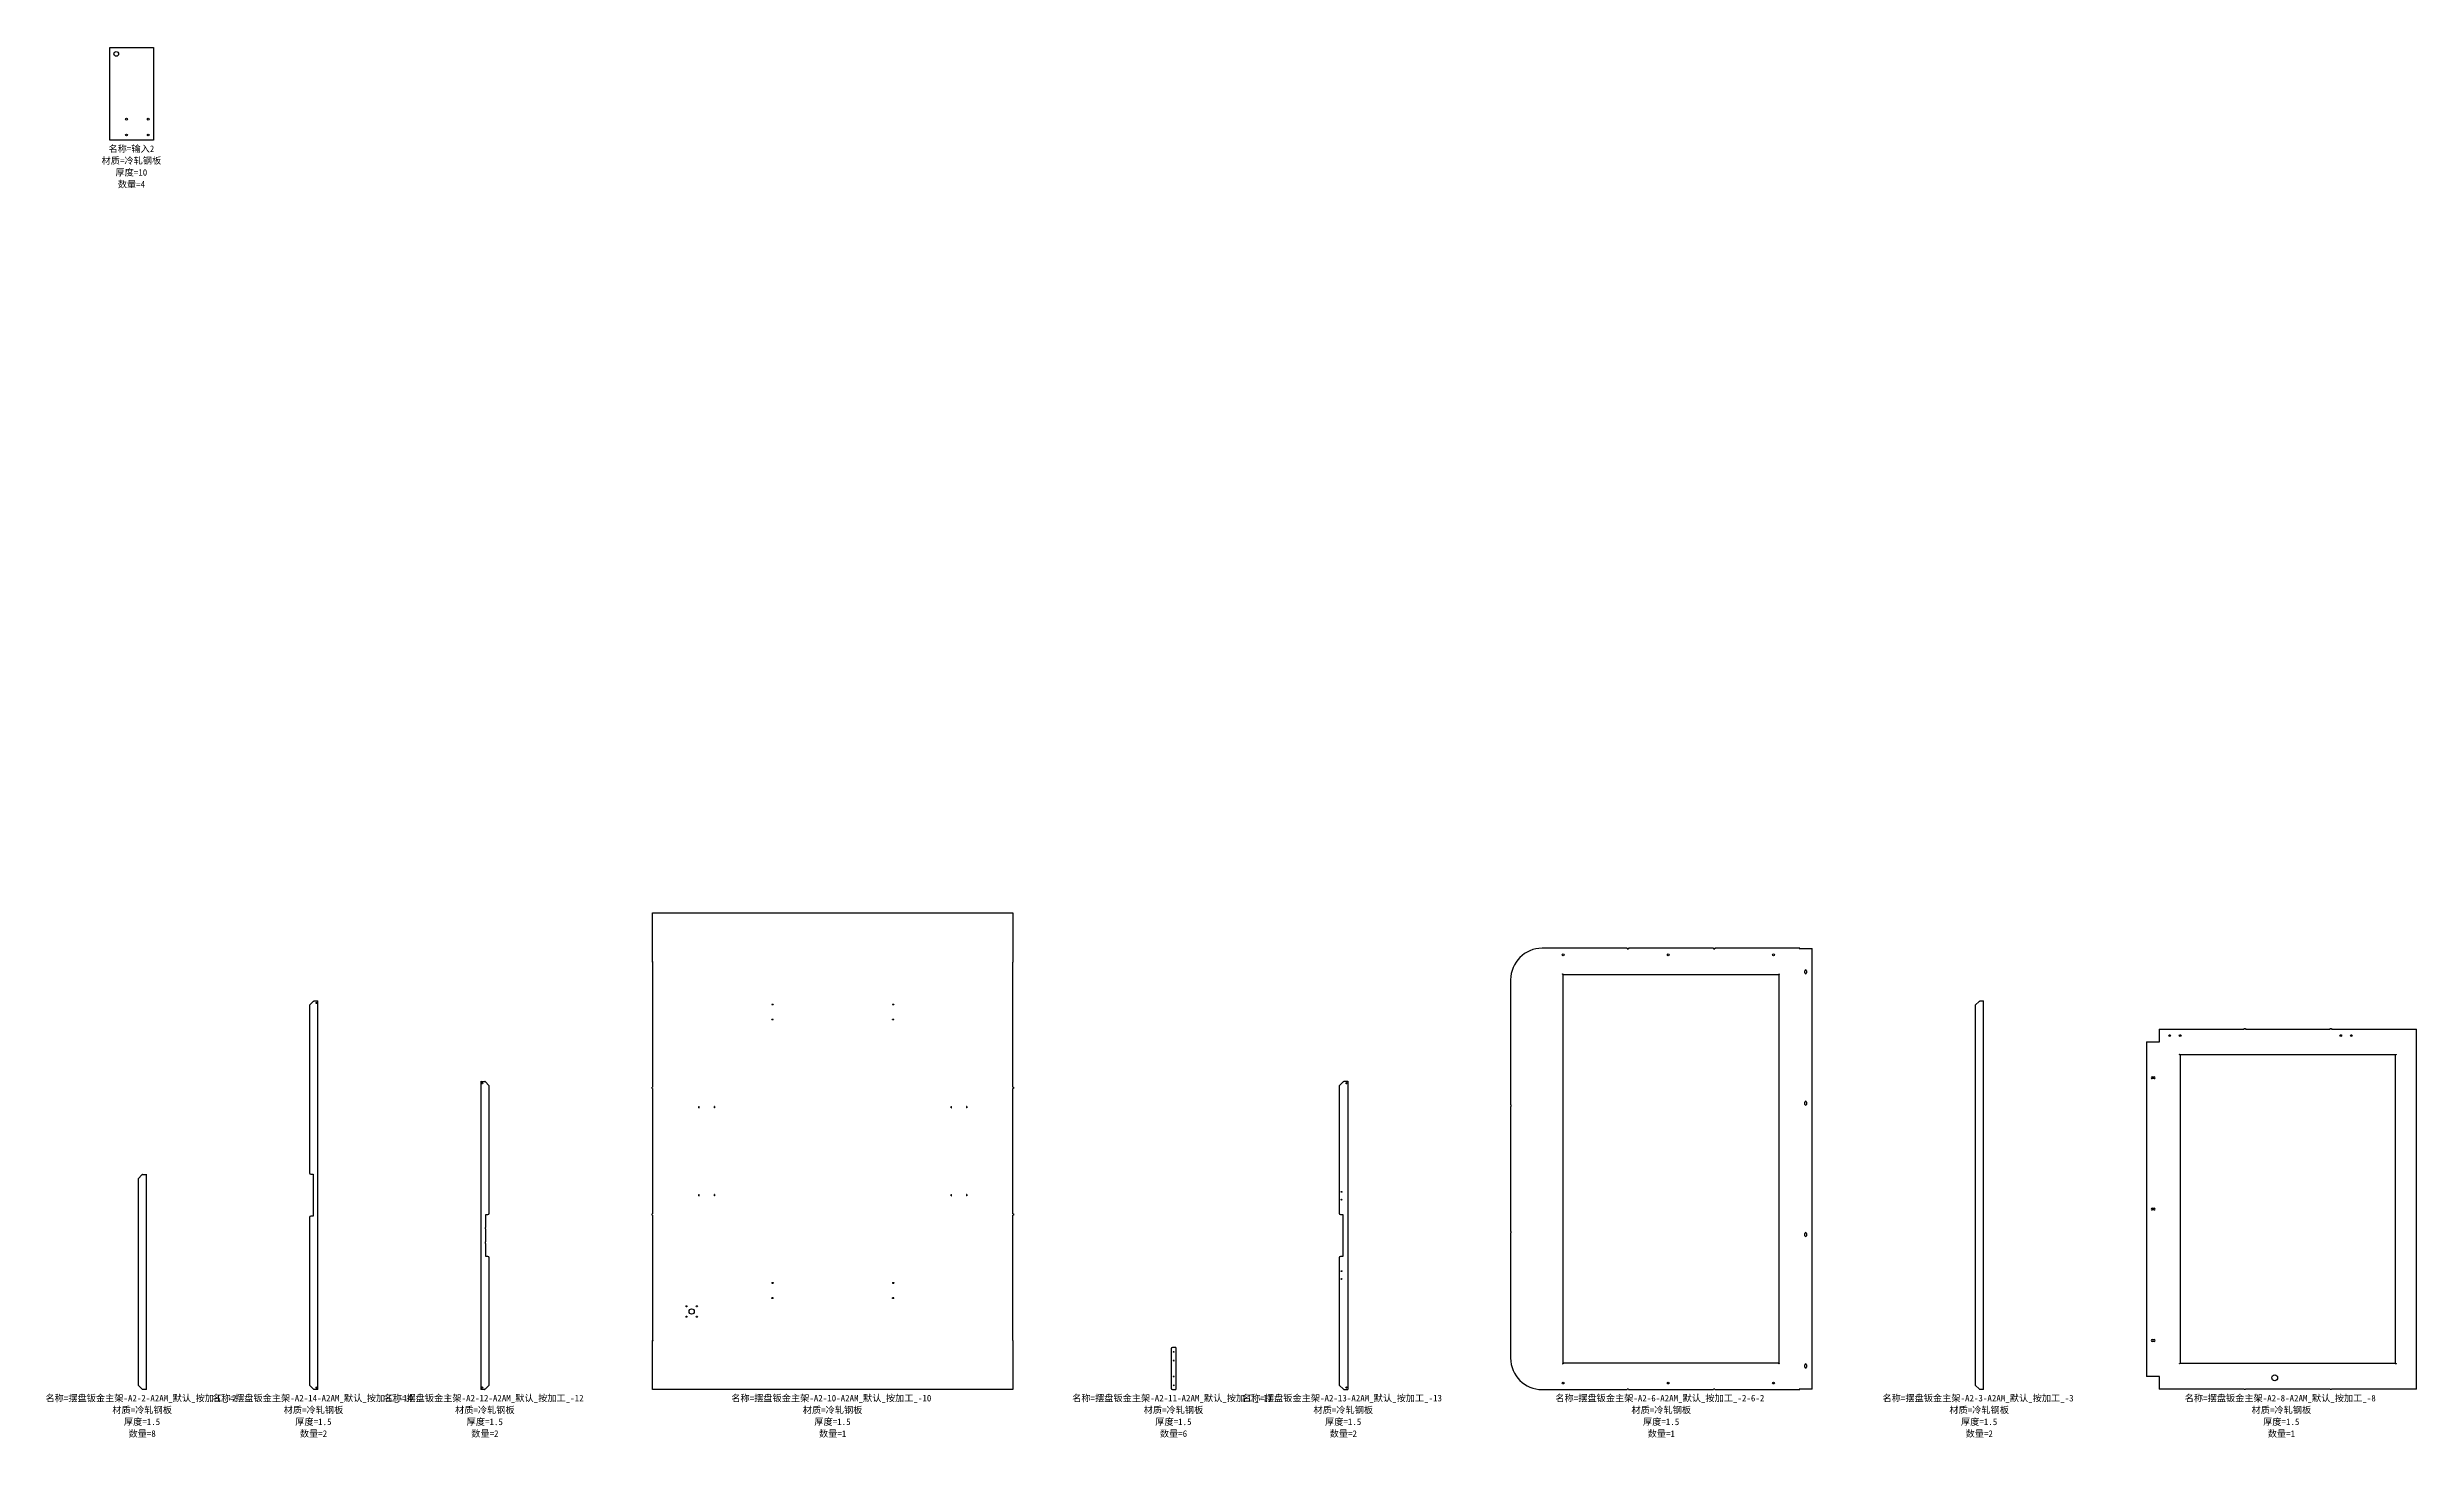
# Model space of a CAD drawing. Header units: millimetres. Extents: x -448 to 35876, y -20183 to -3164.
# Drawn here: x -361 to 8653, y -20183 to -14891 of the extents above; entities that cross this region are included whole.
import ezdxf

# ---------------------------------------------------------------- set-up
doc = ezdxf.new("R2010")
doc.units = ezdxf.units.MM
doc.layers.add('零件信息', color=131, linetype='Continuous')
doc.styles.add('SLDTEXTSTYLE1', font='', dxfattribs={"bigfont": 'bigfont'})
doc.styles.get('SLDTEXTSTYLE1').set_extended_font_data('宋体')

msp = doc.modelspace()

# ---------------------------------------------------------------- linework, layer by layer
at = {"color": 7, "linetype": 'Continuous', "lineweight": 25}
for p, q in [((-124.1, -15244.5), (-124.1, -14891)), ((-124.1, -14891), (42.6, -14891)), ((42.6, -14891), (42.6, -15244.5)), ((42.6, -15244.5), (-124.1, -15244.5)), ((1941.5, -18372.7), (1941.5, -18185.4)), ((1941.5, -18185.4), (3312.5, -18185.4)), ((3312.5, -18185.4), (3312.5, -18372.7)), ((1943.5, -18372.7), (1941.5, -18372.7)), ((1941.5, -18373.1), (1941.5, -18849.3)), ((1941.5, -18373.1), (1943.5, -18373.1)), ((1943.5, -18373.1), (1943.5, -18372.7)), ((3312.5, -18372.7), (3310.5, -18372.7)), ((3310.5, -18372.7), (3310.5, -18373.1)), ((3310.5, -18373.1), (3312.5, -18373.1)), ((3312.5, -18849.3), (3312.5, -18373.1)), ((5649.2, -18320), (5326, -18320)), ((5649.2, -18320), (5649.2, -18321.7)), ((5649.2, -18321.7), (5654.6, -18321.7)), ((5654.6, -18320), (5654.6, -18321.7)), ((5977.5, -18320), (5654.6, -18320)), ((5977.5, -18320), (5977.5, -18321.7)), ((5977.5, -18321.7), (5982.9, -18321.7)), ((5982.9, -18320), (5982.9, -18321.7)), ((6306, -18320), (5982.9, -18320)), ((6304.3, -18321.3), (6306, -18321.3)), ((6304.3, -18321.5), (6304.3, -18321.3)), ((6304.3, -18321.5), (6353.5, -18321.5)), ((6306, -18321.3), (6306, -18320)), ((6353.5, -19998.5), (6353.5, -18321.5)), ((5206, -18440), (5206, -18916.5)), ((5406, -19899.9), (5406, -18420.1)), ((5406.1, -18420), (6225.9, -18420)), ((6226, -18420.1), (6226, -19899.9)), ((6325.2, -18414.2), (6325.2, -18405.8)), ((6331.8, -18405.8), (6331.8, -18414.2)), ((651.8, -18521.6), (636, -18537.3)), ((636, -18537.3), (636, -19175.1)), ((652.4, -18521.4), (653.1, -18521.2)), ((653.7, -18520.8), (667.3, -18520.8)), ((668, -20000), (668, -18520.2)), ((2395, -18532.5), (2395, -18534.4)), ((2395, -18532.5), (2400.4, -18532.5)), ((2395, -18534.4), (2400.4, -18534.4)), ((2400.4, -18532.5), (2400.4, -18534.4)), ((2853.6, -18532.5), (2853.6, -18534.4)), ((2853.6, -18532.5), (2859, -18532.5)), ((2853.6, -18534.4), (2859, -18534.4)), ((2859, -18532.5), (2859, -18534.4)), ((6989.3, -18521.6), (6973.5, -18537.3)), ((6973.5, -18537.3), (6973.5, -19982.9)), ((6989.9, -18521.4), (6990.6, -18521.2)), ((6991.3, -18520.8), (7004.8, -18520.8)), ((7005.5, -20000), (7005.5, -18520.2)), ((2400.4, -18591), (2395, -18591)), ((2395, -18592.9), (2395, -18591)), ((2400.4, -18592.9), (2395, -18592.9)), ((2400.4, -18592.9), (2400.4, -18591)), ((2859, -18591), (2853.6, -18591)), ((2853.6, -18592.9), (2853.6, -18591)), ((2859, -18592.9), (2853.6, -18592.9)), ((2859, -18592.9), (2859, -18591)), ((7673, -18627.5), (7673, -18675.8)), ((7673, -18627.5), (7996.4, -18627.5)), ((7996.4, -18627.5), (7996.4, -18626)), ((7996.4, -18626), (8001.4, -18626)), ((8001.4, -18626), (8001.4, -18627.5)), ((8001.4, -18627.5), (8324.7, -18627.5)), ((8324.7, -18627.5), (8324.7, -18626)), ((8324.7, -18626), (8329.7, -18626)), ((8329.7, -18626), (8329.7, -18627.5)), ((8329.7, -18627.5), (8653, -18627.5)), ((8653, -19998.5), (8653, -18627.5)), ((7625.5, -18676), (7625.5, -19950)), ((7625.5, -18676), (7674.8, -18676)), ((7673, -18675.8), (7674.8, -18675.8)), ((7674.8, -18675.8), (7674.8, -18676)), ((7753, -18726.1), (7753, -19899.9)), ((8572.9, -18726), (7753.1, -18726)), ((8573, -19899.9), (8573, -18726.1)), ((1288, -18826.2), (1288, -20000)), ((1288.7, -18826.8), (1302.3, -18826.8)), ((1302.9, -18827.2), (1303.6, -18827.4)), ((1320, -18843.3), (1304.2, -18827.6)), ((4569.8, -18827.6), (4554, -18843.3)), ((4570.4, -18827.4), (4571.1, -18827.2)), ((4585.3, -18826.8), (4571.8, -18826.8)), ((4586, -18826.2), (4586, -20000)), ((7646.3, -18809.7), (7654.7, -18809.7)), ((7654.7, -18816.3), (7646.3, -18816.3)), ((1320, -19328.1), (1320, -18843.3)), ((1940, -18854.3), (1940, -18849.3)), ((1940, -18849.3), (1941.5, -18849.3)), ((1941.5, -18854.3), (1940, -18854.3)), ((1941.5, -18854.3), (1941.5, -19331)), ((2116.8, -18922.5), (2118.7, -18922.5)), ((2116.8, -18927.9), (2116.8, -18922.5)), ((2116.8, -18927.9), (2118.7, -18927.9)), ((2118.7, -18927.9), (2118.7, -18922.5)), ((2177.2, -18922.5), (2175.3, -18922.5)), ((2175.3, -18922.5), (2175.3, -18927.9)), ((2177.2, -18927.9), (2175.3, -18927.9)), ((2177.2, -18922.5), (2177.2, -18927.9)), ((3076.8, -18922.5), (3078.7, -18922.5)), ((3076.8, -18927.9), (3076.8, -18922.5)), ((3076.8, -18927.9), (3078.7, -18927.9)), ((3078.7, -18927.9), (3078.7, -18922.5)), ((3137.2, -18922.5), (3135.3, -18922.5)), ((3135.3, -18922.5), (3135.3, -18927.9)), ((3137.2, -18927.9), (3135.3, -18927.9)), ((3137.2, -18922.5), (3137.2, -18927.9)), ((3312.5, -18849.3), (3314, -18849.3)), ((3314, -18854.3), (3312.5, -18854.3)), ((3312.5, -19331), (3312.5, -18854.3)), ((3314, -18849.3), (3314, -18854.3)), ((4554, -18843.3), (4554, -19328.1)), ((5206, -18916.5), (5207.7, -18916.5)), ((5206, -18921.9), (5206, -19398.1)), ((5206, -18921.9), (5207.7, -18921.9)), ((5207.7, -18921.9), (5207.7, -18916.5)), ((6325.2, -18914.2), (6325.2, -18905.8)), ((6331.8, -18905.8), (6331.8, -18914.2)), ((-0.2, -19181.6), (-16, -19197.3)), ((-16, -19197.3), (-16, -19982.9)), ((1.1, -19181.2), (0.4, -19181.4)), ((1.7, -19180.8), (15.3, -19180.8)), ((16, -20000), (16, -19180.2)), ((641, -19180.1), (649.5, -19180.1)), ((649.5, -19180.1), (649.5, -19229.9)), ((649.5, -19229.9), (651.2, -19229.9)), ((649.5, -19235.3), (649.5, -19284.9)), ((651.2, -19235.3), (649.5, -19235.3)), ((649.5, -19284.9), (651.2, -19284.9)), ((649.5, -19290.3), (649.5, -19340.1)), ((651.2, -19290.3), (649.5, -19290.3)), ((651.2, -19235.3), (651.2, -19229.9)), ((651.2, -19290.3), (651.2, -19284.9)), ((2116.8, -19257.5), (2118.7, -19257.5)), ((2116.8, -19262.9), (2116.8, -19257.5)), ((2116.8, -19262.9), (2118.7, -19262.9)), ((2118.7, -19262.9), (2118.7, -19257.5)), ((2177.2, -19257.5), (2175.3, -19257.5)), ((2175.3, -19257.5), (2175.3, -19262.9)), ((2177.2, -19262.9), (2175.3, -19262.9)), ((2177.2, -19257.5), (2177.2, -19262.9)), ((3076.8, -19257.5), (3078.7, -19257.5)), ((3076.8, -19262.9), (3076.8, -19257.5)), ((3076.8, -19262.9), (3078.7, -19262.9)), ((3078.7, -19262.9), (3078.7, -19257.5)), ((3137.2, -19257.5), (3135.3, -19257.5)), ((3135.3, -19257.5), (3135.3, -19262.9)), ((3137.2, -19262.9), (3135.3, -19262.9)), ((3137.2, -19257.5), (3137.2, -19262.9)), ((636, -19345.1), (636, -19982.9)), ((649.5, -19340.1), (641, -19340.1)), ((1306.5, -19333.1), (1315, -19333.1)), ((1306.5, -19382.9), (1306.5, -19333.1)), ((1940, -19336), (1940, -19331)), ((1940, -19331), (1941.5, -19331)), ((1941.5, -19336), (1940, -19336)), ((1941.5, -19336), (1941.5, -19812.3)), ((3312.5, -19331), (3314, -19331)), ((3314, -19336), (3312.5, -19336)), ((3312.5, -19812.3), (3312.5, -19336)), ((3314, -19331), (3314, -19336)), ((4559, -19333.1), (4567.5, -19333.1)), ((4567.5, -19333.1), (4567.5, -19382.9)), ((7646.3, -19309.7), (7654.7, -19309.7)), ((7654.7, -19316.3), (7646.3, -19316.3)), ((1304.8, -19382.9), (1306.5, -19382.9)), ((1304.8, -19382.9), (1304.8, -19388.3)), ((1306.5, -19388.3), (1304.8, -19388.3)), ((1304.8, -19437.9), (1306.5, -19437.9)), ((1304.8, -19437.9), (1304.8, -19443.3)), ((1306.5, -19443.3), (1304.8, -19443.3)), ((1306.5, -19437.9), (1306.5, -19388.3)), ((1306.5, -19493.1), (1306.5, -19443.3)), ((4567.5, -19382.9), (4569.2, -19382.9)), ((4567.5, -19388.3), (4567.5, -19437.9)), ((4569.2, -19388.3), (4567.5, -19388.3)), ((4567.5, -19437.9), (4569.2, -19437.9)), ((4567.5, -19443.3), (4567.5, -19493.1)), ((4569.2, -19443.3), (4567.5, -19443.3)), ((4569.2, -19388.3), (4569.2, -19382.9)), ((4569.2, -19443.3), (4569.2, -19437.9)), ((5206, -19398.1), (5207.7, -19398.1)), ((5206, -19403.5), (5206, -19880)), ((5206, -19403.5), (5207.7, -19403.5)), ((5207.7, -19403.5), (5207.7, -19398.1)), ((6325.2, -19414.2), (6325.2, -19405.8)), ((6331.8, -19405.8), (6331.8, -19414.2)), ((1315, -19493.1), (1306.5, -19493.1)), ((1320, -19982.9), (1320, -19498.1)), ((4554, -19498.1), (4554, -19982.9)), ((4567.5, -19493.1), (4559, -19493.1)), ((2395, -19592.5), (2395, -19594.4)), ((2395, -19592.5), (2400.4, -19592.5)), ((2395, -19594.4), (2400.4, -19594.4)), ((2400.4, -19651), (2395, -19651)), ((2395, -19652.9), (2395, -19651)), ((2400.4, -19592.5), (2400.4, -19594.4)), ((2400.4, -19652.9), (2400.4, -19651)), ((2853.6, -19592.5), (2853.6, -19594.4)), ((2853.6, -19592.5), (2859, -19592.5)), ((2853.6, -19594.4), (2859, -19594.4)), ((2859, -19651), (2853.6, -19651)), ((2853.6, -19652.9), (2853.6, -19651)), ((2859, -19592.5), (2859, -19594.4)), ((2859, -19652.9), (2859, -19651)), ((2400.4, -19652.9), (2395, -19652.9)), ((2859, -19652.9), (2853.6, -19652.9)), ((1943.5, -19812.3), (1941.5, -19812.3)), ((1941.5, -20000), (1941.5, -19812.7)), ((1941.5, -19812.7), (1943.5, -19812.7)), ((1943.5, -19812.7), (1943.5, -19812.3)), ((3312.5, -19812.3), (3310.5, -19812.3)), ((3310.5, -19812.3), (3310.5, -19812.7)), ((3310.5, -19812.7), (3312.5, -19812.7)), ((3312.5, -19812.7), (3312.5, -20000)), ((7646.3, -19809.7), (7654.7, -19809.7)), ((7654.7, -19816.3), (7646.3, -19816.3)), ((3914, -19845), (3914, -19995)), ((3932.5, -19840), (3919, -19840)), ((3932.5, -19840), (3932.5, -19890)), ((3934, -19890), (3932.5, -19890)), ((3932.5, -19895), (3934, -19895)), ((3932.5, -19895), (3932.5, -19945)), ((3934, -19895), (3934, -19890)), ((6225.9, -19900), (5406.1, -19900)), ((6325.2, -19914.2), (6325.2, -19905.8)), ((6331.8, -19905.8), (6331.8, -19914.2)), ((7753.1, -19900), (8572.9, -19900)), ((-16, -19982.9), (-0.2, -19998.7)), ((0.4, -19998.8), (1.1, -19999.1)), ((15.3, -19999.4), (1.7, -19999.4)), ((636, -19982.9), (651.8, -19998.7)), ((653.1, -19999.1), (652.4, -19998.8)), ((667.3, -19999.4), (653.7, -19999.4)), ((1302.3, -19999.4), (1288.7, -19999.4)), ((1303.6, -19998.8), (1302.9, -19999.1)), ((1304.2, -19998.7), (1320, -19982.9)), ((3312.5, -20000), (1941.5, -20000)), ((3919, -20000), (3932.5, -20000)), ((3934, -19945), (3932.5, -19945)), ((3932.5, -19950), (3934, -19950)), ((3932.5, -19950), (3932.5, -20000)), ((3934, -19950), (3934, -19945)), ((4554, -19982.9), (4569.8, -19998.7)), ((4571.1, -19999.1), (4570.4, -19998.8)), ((4571.8, -19999.4), (4585.3, -19999.4)), ((5326, -20000), (5649.2, -20000)), ((5654.6, -19998.3), (5649.2, -19998.3)), ((5649.2, -20000), (5649.2, -19998.3)), ((5654.6, -20000), (5654.6, -19998.3)), ((5654.6, -20000), (5977.5, -20000)), ((5982.9, -19998.3), (5977.5, -19998.3)), ((5977.5, -20000), (5977.5, -19998.3)), ((5982.9, -20000), (5982.9, -19998.3)), ((5982.9, -20000), (6306, -20000)), ((6353.5, -19998.5), (6304.3, -19998.5)), ((6304.3, -19998.6), (6304.3, -19998.5)), ((6306, -19998.6), (6304.3, -19998.6)), ((6306, -20000), (6306, -19998.6)), ((6973.5, -19982.9), (6989.3, -19998.7)), ((6990.6, -19999.1), (6989.9, -19998.8)), ((7004.8, -19999.4), (6991.3, -19999.4)), ((7674.8, -19950), (7625.5, -19950)), ((7673, -19950.1), (7673, -19998.5)), ((7674.8, -19950.1), (7673, -19950.1)), ((7996.4, -19998.5), (7673, -19998.5)), ((7674.8, -19950), (7674.8, -19950.1)), ((7996.4, -20000), (7996.4, -19998.5)), ((8001.4, -20000), (7996.4, -20000)), ((8324.7, -19998.5), (8001.4, -19998.5)), ((8001.4, -19998.5), (8001.4, -20000)), ((8324.7, -20000), (8324.7, -19998.5)), ((8329.7, -20000), (8324.7, -20000)), ((8653, -19998.5), (8329.7, -19998.5)), ((8329.7, -19998.5), (8329.7, -20000))]:
    msp.add_line(p, q, dxfattribs=at)
for centre, radius in [((-99.1, -14916), 8.9), ((-60.4, -15164.5), 3.4), ((-60.4, -15224.5), 3.4), ((22.6, -15164.5), 3.4), ((22.6, -15224.5), 3.4), ((5406, -18345), 3.56), ((5806, -18345), 3.56), ((6206, -18345), 3.56), ((663.5, -18528.1), 2.6), ((7713.5, -18652.5), 3.3), ((7753.5, -18652.5), 3.3), ((8364.5, -18652.5), 3.3), ((8404.5, -18652.5), 3.3), ((1292.5, -18834.1), 2.6), ((4581.5, -18834.1), 2.6), ((4563, -19247.1), 1.65), ((4563, -19277.1), 1.65), ((4563, -19549.1), 1.65), ((4563, -19579.1), 1.65), ((2070.2, -19682.9), 2.1), ((2070.2, -19722.5), 2.1), ((2090, -19702.7), 10), ((2109.8, -19682.9), 2.1), ((2109.8, -19722.5), 2.1), ((3924, -19856.2), 1.65), ((3924, -19889.7), 1.65), ((663.5, -19992.1), 2.6), ((1292.5, -19992.1), 2.6), ((3924, -19950.2), 1.65), ((3924, -19983.7), 1.65), ((4581.5, -19992.1), 2.6), ((5406, -19975), 3.56), ((5806, -19975), 3.56), ((6206, -19975), 3.56), ((8113, -19955), 11)]:
    msp.add_circle(centre, radius, dxfattribs=at)
for centre, radius, start, end in [((5326, -18440), 120, 90, 180), ((6328.5, -18405.8), 3.3, 0, 180), ((6328.5, -18414.2), 3.3, 180, 0), ((7646.3, -18813), 3.3, 90, 270), ((7654.7, -18813), 3.3, 270, 90), ((6328.5, -18905.8), 3.3, 0, 180), ((6328.5, -18914.2), 3.3, 180, 0), ((641, -19175.1), 5, 180, 270), ((641, -19345.1), 5, 90, 180), ((1315, -19328.1), 5, 270, 0), ((4559, -19328.1), 5, 180, 270), ((7646.3, -19313), 3.3, 90, 270), ((7654.7, -19313), 3.3, 270, 90), ((6328.5, -19405.8), 3.3, 0, 180), ((6328.5, -19414.2), 3.3, 180, 0), ((1315, -19498.1), 5, 0, 90), ((4559, -19498.1), 5, 90, 180), ((7646.3, -19813), 3.3, 90, 270), ((7654.7, -19813), 3.3, 270, 90), ((3919, -19845), 5, 90, 180), ((5326, -19880), 120, 180, 270), ((6328.5, -19905.8), 3.3, 0, 180), ((6328.5, -19914.2), 3.3, 180, 0), ((3919, -19995), 5, 180, 270)]:
    msp.add_arc(centre, radius, start, end, dxfattribs=at)
for points, knots in [([(5403.8, -18417.8), (5404.1, -18417.9), (5404.3, -18418), (5404.8, -18418.2), (5405.1, -18418.4), (5405.4, -18418.6), (5405.5, -18418.7), (5405.7, -18419), (5405.8, -18419.1), (5405.9, -18419.3), (5406, -18419.5), (5406.1, -18419.7), (5406.1, -18419.9), (5406.1, -18420)], [0, 0, 0, 0, 0.25, 0.25, 0.5, 0.5, 0.625, 0.625, 0.75, 0.75, 0.875, 0.875, 1, 1, 1, 1]), ([(5406, -18420.1), (5405.7, -18420), (5405.5, -18420), (5405.1, -18419.8), (5405, -18419.7), (5404.8, -18419.5), (5404.7, -18419.4), (5404.4, -18419.1), (5404.2, -18418.8), (5404, -18418.3), (5403.9, -18418), (5403.8, -18417.8)], [0, 0, 0, 0, 0.25, 0.25, 0.375, 0.375, 0.5, 0.5, 0.75, 0.75, 1, 1, 1, 1]), ([(5406, -18420), (5405.9, -18419.8), (5405.7, -18419.7), (5405.3, -18419.3), (5405.2, -18419.1), (5404.8, -18418.7), (5404.6, -18418.6), (5404.3, -18418.3), (5404.2, -18418.2), (5404, -18418), (5403.9, -18417.9), (5403.8, -18417.8)], [0, 0, 0, 0, 0.25, 0.25, 0.5, 0.5, 0.75, 0.75, 0.875, 0.875, 1, 1, 1, 1]), ([(6225.9, -18420), (6226, -18419.7), (6226.1, -18419.5), (6226.3, -18419.1), (6226.3, -18419), (6226.5, -18418.7), (6226.6, -18418.6), (6227, -18418.4), (6227.2, -18418.2), (6227.7, -18418), (6228, -18417.9), (6228.3, -18417.8)], [0, 0, 0, 0, 0.25, 0.25, 0.375, 0.375, 0.5, 0.5, 0.75, 0.75, 1, 1, 1, 1]), ([(6228.3, -18417.8), (6228.2, -18418), (6228.1, -18418.3), (6227.8, -18418.8), (6227.7, -18419.1), (6227.4, -18419.4), (6227.3, -18419.5), (6227.1, -18419.7), (6227, -18419.7), (6226.7, -18419.9), (6226.6, -18419.9), (6226.3, -18420), (6226.2, -18420.1), (6226, -18420.1)], [0, 0, 0, 0, 0.25, 0.25, 0.5, 0.5, 0.625, 0.625, 0.75, 0.75, 0.875, 0.875, 1, 1, 1, 1]), ([(6226, -18420), (6226.2, -18419.8), (6226.4, -18419.7), (6226.7, -18419.3), (6226.9, -18419.1), (6227.3, -18418.7), (6227.5, -18418.6), (6227.8, -18418.3), (6227.9, -18418.2), (6228.1, -18418), (6228.2, -18417.9), (6228.3, -18417.8)], [0, 0, 0, 0, 0.25, 0.25, 0.5, 0.5, 0.75, 0.75, 0.875, 0.875, 1, 1, 1, 1]), ([(651.8, -18521.6), (651.8, -18521.5), (651.9, -18521.5), (651.9, -18521.5), (652, -18521.5), (652, -18521.5), (652.1, -18521.5), (652.2, -18521.5), (652.3, -18521.4), (652.4, -18521.4)], [0, 0, 0, 0, 0.0001624409, 0.0001624409, 0.0001624409, 0.000324882, 0.000324882, 0.000324882, 0.0006497532, 0.0006497532, 0.0006497532, 0.0006497532]), ([(653.7, -18520.8), (653.6, -18520.9), (653.5, -18520.9), (653.3, -18521.1), (653.2, -18521.1), (653.1, -18521.2)], [0, 0, 0, 0, 0.5, 0.5, 1, 1, 1, 1]), ([(6989.3, -18521.6), (6989.3, -18521.5), (6989.4, -18521.5), (6989.5, -18521.5), (6989.5, -18521.5), (6989.6, -18521.5), (6989.6, -18521.5), (6989.7, -18521.5), (6989.8, -18521.4), (6989.9, -18521.4)], [0, 0, 0, 0, 0.0001624409, 0.0001624409, 0.0001624409, 0.000324882, 0.000324882, 0.000324882, 0.0006497532, 0.0006497532, 0.0006497532, 0.0006497532]), ([(6991.3, -18520.8), (6991.2, -18520.9), (6991.1, -18520.9), (6990.8, -18521.1), (6990.7, -18521.1), (6990.6, -18521.2)], [0, 0, 0, 0, 0.5, 0.5, 1, 1, 1, 1]), ([(7750.8, -18723.8), (7751.1, -18723.9), (7751.3, -18724), (7751.8, -18724.2), (7752.1, -18724.4), (7752.4, -18724.6), (7752.5, -18724.7), (7752.7, -18725), (7752.8, -18725.1), (7752.9, -18725.3), (7753, -18725.5), (7753.1, -18725.7), (7753.1, -18725.9), (7753.1, -18726)], [0, 0, 0, 0, 0.25, 0.25, 0.5, 0.5, 0.625, 0.625, 0.75, 0.75, 0.875, 0.875, 1, 1, 1, 1]), ([(7753, -18726.1), (7752.8, -18726), (7752.5, -18726), (7752.1, -18725.8), (7752, -18725.7), (7751.8, -18725.5), (7751.7, -18725.4), (7751.4, -18725.1), (7751.2, -18724.8), (7751, -18724.3), (7750.9, -18724), (7750.8, -18723.8)], [0, 0, 0, 0, 0.25, 0.25, 0.375, 0.375, 0.5, 0.5, 0.75, 0.75, 1, 1, 1, 1]), ([(7753, -18726), (7752.9, -18725.8), (7752.7, -18725.7), (7752.3, -18725.3), (7752.2, -18725.1), (7751.8, -18724.7), (7751.6, -18724.6), (7751.3, -18724.3), (7751.2, -18724.2), (7751, -18724), (7750.9, -18723.9), (7750.8, -18723.8)], [0, 0, 0, 0, 0.25, 0.25, 0.5, 0.5, 0.75, 0.75, 0.875, 0.875, 1, 1, 1, 1]), ([(8572.9, -18726), (8573, -18725.7), (8573.1, -18725.5), (8573.3, -18725.1), (8573.4, -18725), (8573.5, -18724.7), (8573.6, -18724.6), (8574, -18724.4), (8574.2, -18724.2), (8574.7, -18724), (8575, -18723.9), (8575.3, -18723.8)], [0, 0, 0, 0, 0.25, 0.25, 0.375, 0.375, 0.5, 0.5, 0.75, 0.75, 1, 1, 1, 1]), ([(8575.3, -18723.8), (8575.2, -18724), (8575.1, -18724.3), (8574.8, -18724.8), (8574.7, -18725.1), (8574.4, -18725.4), (8574.3, -18725.5), (8574.1, -18725.7), (8574, -18725.7), (8573.7, -18725.9), (8573.6, -18725.9), (8573.3, -18726), (8573.2, -18726.1), (8573, -18726.1)], [0, 0, 0, 0, 0.25, 0.25, 0.5, 0.5, 0.625, 0.625, 0.75, 0.75, 0.875, 0.875, 1, 1, 1, 1]), ([(8573, -18726), (8573.2, -18725.8), (8573.4, -18725.7), (8573.7, -18725.3), (8573.9, -18725.1), (8574.3, -18724.7), (8574.5, -18724.6), (8574.8, -18724.3), (8574.9, -18724.2), (8575.1, -18724), (8575.2, -18723.9), (8575.3, -18723.8)], [0, 0, 0, 0, 0.25, 0.25, 0.5, 0.5, 0.75, 0.75, 0.875, 0.875, 1, 1, 1, 1]), ([(1302.3, -18826.8), (1302.4, -18826.9), (1302.5, -18826.9), (1302.7, -18827.1), (1302.8, -18827.1), (1302.9, -18827.2)], [0, 0, 0, 0, 0.5, 0.5, 1, 1, 1, 1]), ([(1304.2, -18827.6), (1304.2, -18827.5), (1304.1, -18827.5), (1304.1, -18827.5), (1304, -18827.5), (1304, -18827.5), (1303.9, -18827.5), (1303.8, -18827.5), (1303.7, -18827.4), (1303.6, -18827.4)], [0, 0, 0, 0, 0.0001624409, 0.0001624409, 0.0001624409, 0.000324882, 0.000324882, 0.000324882, 0.0006497532, 0.0006497532, 0.0006497532, 0.0006497532]), ([(4569.8, -18827.6), (4569.8, -18827.5), (4569.9, -18827.5), (4569.9, -18827.5), (4570, -18827.5), (4570, -18827.5), (4570.1, -18827.5), (4570.2, -18827.5), (4570.3, -18827.4), (4570.4, -18827.4)], [0, 0, 0, 0, 0.0001624409, 0.0001624409, 0.0001624409, 0.000324882, 0.000324882, 0.000324882, 0.0006497532, 0.0006497532, 0.0006497532, 0.0006497532]), ([(4571.8, -18826.8), (4571.7, -18826.9), (4571.6, -18826.9), (4571.3, -18827.1), (4571.2, -18827.1), (4571.1, -18827.2)], [0, 0, 0, 0, 0.5, 0.5, 1, 1, 1, 1]), ([(-0.2, -19181.6), (-0.2, -19181.5), (-0.1, -19181.5), (-0.1, -19181.5), (0, -19181.5), (0, -19181.5), (0.1, -19181.5), (0.2, -19181.5), (0.3, -19181.4), (0.4, -19181.4)], [0, 0, 0, 0, 0.0001624409, 0.0001624409, 0.0001624409, 0.000324882, 0.000324882, 0.000324882, 0.0006497532, 0.0006497532, 0.0006497532, 0.0006497532]), ([(1.7, -19180.8), (1.6, -19180.9), (1.5, -19180.9), (1.3, -19181.1), (1.2, -19181.1), (1.1, -19181.2)], [0, 0, 0, 0, 0.5, 0.5, 1, 1, 1, 1]), ([(5403.8, -19902.2), (5403.9, -19902), (5404, -19901.7), (5404.2, -19901.2), (5404.4, -19900.9), (5404.7, -19900.6), (5404.8, -19900.5), (5405, -19900.3), (5405.1, -19900.2), (5405.3, -19900.1), (5405.5, -19900.1), (5405.7, -19900), (5405.9, -19899.9), (5406, -19899.9)], [0, 0, 0, 0, 0.25, 0.25, 0.5, 0.5, 0.625, 0.625, 0.75, 0.75, 0.875, 0.875, 1, 1, 1, 1]), ([(5406.1, -19900), (5406.1, -19900.3), (5406, -19900.5), (5405.8, -19900.9), (5405.7, -19901), (5405.5, -19901.3), (5405.4, -19901.4), (5405.1, -19901.6), (5404.8, -19901.8), (5404.3, -19902), (5404.1, -19902.1), (5403.8, -19902.2)], [0, 0, 0, 0, 0.25, 0.25, 0.375, 0.375, 0.5, 0.5, 0.75, 0.75, 1, 1, 1, 1]), ([(5406, -19900), (5405.9, -19900.2), (5405.7, -19900.3), (5405.3, -19900.7), (5405.2, -19900.9), (5404.8, -19901.3), (5404.6, -19901.4), (5404.3, -19901.7), (5404.2, -19901.8), (5404, -19902), (5403.9, -19902.1), (5403.8, -19902.2)], [0, 0, 0, 0, 0.25, 0.25, 0.5, 0.5, 0.75, 0.75, 0.875, 0.875, 1, 1, 1, 1]), ([(6228.3, -19902.2), (6228, -19902.1), (6227.7, -19902), (6227.2, -19901.8), (6227, -19901.6), (6226.6, -19901.4), (6226.5, -19901.3), (6226.3, -19901), (6226.3, -19900.9), (6226.1, -19900.7), (6226.1, -19900.5), (6226, -19900.3), (6225.9, -19900.1), (6225.9, -19900)], [0, 0, 0, 0, 0.25, 0.25, 0.5, 0.5, 0.625, 0.625, 0.75, 0.75, 0.875, 0.875, 1, 1, 1, 1]), ([(6226, -19899.9), (6226.3, -19900), (6226.6, -19900), (6226.9, -19900.2), (6227.1, -19900.3), (6227.3, -19900.5), (6227.4, -19900.6), (6227.7, -19900.9), (6227.8, -19901.2), (6228.1, -19901.7), (6228.2, -19902), (6228.3, -19902.2)], [0, 0, 0, 0, 0.25, 0.25, 0.375, 0.375, 0.5, 0.5, 0.75, 0.75, 1, 1, 1, 1]), ([(6226, -19900), (6226.2, -19900.2), (6226.4, -19900.3), (6226.7, -19900.7), (6226.9, -19900.9), (6227.3, -19901.3), (6227.5, -19901.4), (6227.8, -19901.7), (6227.9, -19901.8), (6228.1, -19902), (6228.2, -19902.1), (6228.3, -19902.2)], [0, 0, 0, 0, 0.25, 0.25, 0.5, 0.5, 0.75, 0.75, 0.875, 0.875, 1, 1, 1, 1]), ([(7750.8, -19902.2), (7750.9, -19902), (7751, -19901.7), (7751.2, -19901.2), (7751.4, -19900.9), (7751.7, -19900.6), (7751.8, -19900.5), (7752, -19900.3), (7752.1, -19900.2), (7752.4, -19900.1), (7752.5, -19900.1), (7752.8, -19900), (7752.9, -19899.9), (7753, -19899.9)], [0, 0, 0, 0, 0.25, 0.25, 0.5, 0.5, 0.625, 0.625, 0.75, 0.75, 0.875, 0.875, 1, 1, 1, 1]), ([(7753.1, -19900), (7753.1, -19900.3), (7753, -19900.5), (7752.8, -19900.9), (7752.7, -19901), (7752.5, -19901.3), (7752.4, -19901.4), (7752.1, -19901.6), (7751.8, -19901.8), (7751.3, -19902), (7751.1, -19902.1), (7750.8, -19902.2)], [0, 0, 0, 0, 0.25, 0.25, 0.375, 0.375, 0.5, 0.5, 0.75, 0.75, 1, 1, 1, 1]), ([(7753, -19900), (7752.9, -19900.2), (7752.7, -19900.3), (7752.3, -19900.7), (7752.2, -19900.9), (7751.8, -19901.3), (7751.6, -19901.4), (7751.3, -19901.7), (7751.2, -19901.8), (7751, -19902), (7750.9, -19902.1), (7750.8, -19902.2)], [0, 0, 0, 0, 0.25, 0.25, 0.5, 0.5, 0.75, 0.75, 0.875, 0.875, 1, 1, 1, 1]), ([(8575.3, -19902.2), (8575, -19902.1), (8574.7, -19902), (8574.2, -19901.8), (8574, -19901.6), (8573.6, -19901.4), (8573.5, -19901.3), (8573.4, -19901), (8573.3, -19900.9), (8573.1, -19900.7), (8573.1, -19900.5), (8573, -19900.3), (8573, -19900.1), (8572.9, -19900)], [0, 0, 0, 0, 0.25, 0.25, 0.5, 0.5, 0.625, 0.625, 0.75, 0.75, 0.875, 0.875, 1, 1, 1, 1]), ([(8573, -19899.9), (8573.3, -19900), (8573.6, -19900), (8574, -19900.2), (8574.1, -19900.3), (8574.3, -19900.5), (8574.4, -19900.6), (8574.7, -19900.9), (8574.8, -19901.2), (8575.1, -19901.7), (8575.2, -19902), (8575.3, -19902.2)], [0, 0, 0, 0, 0.25, 0.25, 0.375, 0.375, 0.5, 0.5, 0.75, 0.75, 1, 1, 1, 1]), ([(8573, -19900), (8573.2, -19900.2), (8573.4, -19900.3), (8573.7, -19900.7), (8573.9, -19900.9), (8574.3, -19901.3), (8574.5, -19901.4), (8574.8, -19901.7), (8574.9, -19901.8), (8575.1, -19902), (8575.2, -19902.1), (8575.3, -19902.2)], [0, 0, 0, 0, 0.25, 0.25, 0.5, 0.5, 0.75, 0.75, 0.875, 0.875, 1, 1, 1, 1]), ([(-0.2, -19998.7), (-0.2, -19998.7), (-0.1, -19998.7), (-0.1, -19998.7), (0, -19998.7), (0, -19998.7), (0.1, -19998.7), (0.2, -19998.8), (0.3, -19998.8), (0.4, -19998.8)], [0, 0, 0, 0, 0.0001624409, 0.0001624409, 0.0001624409, 0.000324882, 0.000324882, 0.000324882, 0.0006497532, 0.0006497532, 0.0006497532, 0.0006497532]), ([(1.7, -19999.4), (1.6, -19999.3), (1.5, -19999.3), (1.3, -19999.2), (1.2, -19999.1), (1.1, -19999.1)], [0, 0, 0, 0, 0.5, 0.5, 1, 1, 1, 1]), ([(651.8, -19998.7), (651.8, -19998.7), (651.9, -19998.7), (651.9, -19998.7), (652, -19998.7), (652, -19998.7), (652.1, -19998.7), (652.2, -19998.8), (652.3, -19998.8), (652.4, -19998.8)], [0, 0, 0, 0, 0.0001624409, 0.0001624409, 0.0001624409, 0.000324882, 0.000324882, 0.000324882, 0.0006497532, 0.0006497532, 0.0006497532, 0.0006497532]), ([(653.7, -19999.4), (653.6, -19999.3), (653.5, -19999.3), (653.3, -19999.2), (653.2, -19999.1), (653.1, -19999.1)], [0, 0, 0, 0, 0.5, 0.5, 1, 1, 1, 1]), ([(1302.3, -19999.4), (1302.4, -19999.3), (1302.5, -19999.3), (1302.7, -19999.2), (1302.8, -19999.1), (1302.9, -19999.1)], [0, 0, 0, 0, 0.5, 0.5, 1, 1, 1, 1]), ([(1304.2, -19998.7), (1304.2, -19998.7), (1304.1, -19998.7), (1304.1, -19998.7), (1304, -19998.7), (1304, -19998.7), (1303.9, -19998.7), (1303.8, -19998.8), (1303.7, -19998.8), (1303.6, -19998.8)], [0, 0, 0, 0, 0.0001624409, 0.0001624409, 0.0001624409, 0.000324882, 0.000324882, 0.000324882, 0.0006497532, 0.0006497532, 0.0006497532, 0.0006497532]), ([(4569.8, -19998.7), (4569.8, -19998.7), (4569.9, -19998.7), (4569.9, -19998.7), (4570, -19998.7), (4570, -19998.7), (4570.1, -19998.7), (4570.2, -19998.8), (4570.3, -19998.8), (4570.4, -19998.8)], [0, 0, 0, 0, 0.0001624409, 0.0001624409, 0.0001624409, 0.000324882, 0.000324882, 0.000324882, 0.0006497532, 0.0006497532, 0.0006497532, 0.0006497532]), ([(4571.8, -19999.4), (4571.7, -19999.3), (4571.6, -19999.3), (4571.3, -19999.2), (4571.2, -19999.1), (4571.1, -19999.1)], [0, 0, 0, 0, 0.5, 0.5, 1, 1, 1, 1]), ([(6989.3, -19998.7), (6989.3, -19998.7), (6989.4, -19998.7), (6989.5, -19998.7), (6989.5, -19998.7), (6989.6, -19998.7), (6989.6, -19998.7), (6989.7, -19998.8), (6989.8, -19998.8), (6989.9, -19998.8)], [0, 0, 0, 0, 0.0001624409, 0.0001624409, 0.0001624409, 0.000324882, 0.000324882, 0.000324882, 0.0006497532, 0.0006497532, 0.0006497532, 0.0006497532]), ([(6991.3, -19999.4), (6991.2, -19999.3), (6991.1, -19999.3), (6990.8, -19999.2), (6990.7, -19999.1), (6990.6, -19999.1)], [0, 0, 0, 0, 0.5, 0.5, 1, 1, 1, 1])]:
    msp.add_open_spline(points, degree=3, knots=knots, dxfattribs=at)
for points in [[(5406, -18420.1), (5406, -18420.1), (5406, -18420), (5406, -18420)], [(5406.1, -18420), (5406.1, -18420), (5406.1, -18420), (5406, -18420)], [(6225.9, -18420), (6226, -18420), (6226, -18420), (6226, -18420)], [(6226, -18420.1), (6226, -18420.1), (6226, -18420), (6226, -18420)], [(667.3, -18520.8), (667.5, -18520.6), (667.8, -18520.4), (668, -18520.2)], [(7004.8, -18520.8), (7005, -18520.6), (7005.3, -18520.4), (7005.5, -18520.2)], [(7753.1, -18726), (7753.1, -18726), (7753.1, -18726), (7753, -18726)], [(7753, -18726.1), (7753, -18726.1), (7753, -18726), (7753, -18726)], [(8572.9, -18726), (8573, -18726), (8573, -18726), (8573, -18726)], [(8573, -18726.1), (8573, -18726.1), (8573, -18726), (8573, -18726)], [(1288.7, -18826.8), (1288.5, -18826.6), (1288.3, -18826.4), (1288, -18826.2)], [(4585.3, -18826.8), (4585.5, -18826.6), (4585.8, -18826.4), (4586, -18826.2)], [(15.3, -19180.8), (15.5, -19180.6), (15.7, -19180.4), (16, -19180.2)], [(5406, -19899.9), (5406, -19899.9), (5406, -19900), (5406, -19900)], [(5406.1, -19900), (5406.1, -19900), (5406.1, -19900), (5406, -19900)], [(6225.9, -19900), (6226, -19900), (6226, -19900), (6226, -19900)], [(6226, -19899.9), (6226, -19899.9), (6226, -19900), (6226, -19900)], [(7753, -19899.9), (7753, -19899.9), (7753, -19900), (7753, -19900)], [(7753.1, -19900), (7753.1, -19900), (7753.1, -19900), (7753, -19900)], [(8572.9, -19900), (8573, -19900), (8573, -19900), (8573, -19900)], [(8573, -19899.9), (8573, -19899.9), (8573, -19900), (8573, -19900)], [(15.3, -19999.4), (15.5, -19999.6), (15.7, -19999.8), (16, -20000)], [(667.3, -19999.4), (667.5, -19999.6), (667.8, -19999.8), (668, -20000)], [(1288.7, -19999.4), (1288.5, -19999.6), (1288.3, -19999.8), (1288, -20000)], [(4585.3, -19999.4), (4585.5, -19999.6), (4585.8, -19999.8), (4586, -20000)], [(7004.8, -19999.4), (7005, -19999.6), (7005.3, -19999.8), (7005.5, -20000)]]:
    msp.add_open_spline(points, degree=3, dxfattribs=at)

# ---------------------------------------------------------------- texts
at = {"layer": '零件信息', "char_height": 25, "attachment_point": 2, "style": 'SLDTEXTSTYLE1'}
for s, insert in [('材质=冷轧钢板', (-41.6, -15309.5)), ('名称=输入2', (-41.6, -15264.5)), ('厚度=10', (-41.7, -15354.5)), ('数量=4', (-41.4, -15399.5)), ('名称=摆盘钣金主架-A2-2-A2AM_默认_按加工_-2', (-5.1, -20020)), ('材质=冷轧钢板', (-0.8, -20065)), ('名称=摆盘钣金主架-A2-14-A2AM_默认_按加工_-14', (646.4, -20020)), ('材质=冷轧钢板', (651.2, -20065)), ('名称=摆盘钣金主架-A2-12-A2AM_默认_按加工_-12', (1298.4, -20020)), ('材质=冷轧钢板', (1303.2, -20065)), ('名称=摆盘钣金主架-A2-10-A2AM_默认_按加工_-10', (2621.4, -20020)), ('材质=冷轧钢板', (2626.2, -20065)), ('名称=摆盘钣金主架-A2-11-A2AM_默认_按加工_-11', (3918.4, -20020)), ('材质=冷轧钢板', (3923.2, -20065)), ('名称=摆盘钣金主架-A2-13-A2AM_默认_按加工_-13', (4564.4, -20020)), ('材质=冷轧钢板', (4569.2, -20065)), ('名称=摆盘钣金主架-A2-6-A2AM_默认_按加工_-2-6-2', (5773.7, -20020)), ('材质=冷轧钢板', (5779, -20065)), ('名称=摆盘钣金主架-A2-3-A2AM_默认_按加工_-3', (6984.4, -20020)), ('材质=冷轧钢板', (6988.7, -20065)), ('名称=摆盘钣金主架-A2-8-A2AM_默认_按加工_-8', (8134.2, -20020)), ('材质=冷轧钢板', (8138.5, -20065)), ('厚度=1.5', (-1.2, -20110)), ('数量=8', (-0.7, -20155)), ('厚度=1.5', (650.8, -20110)), ('数量=2', (651.3, -20155)), ('厚度=1.5', (1302.8, -20110)), ('数量=2', (1303.3, -20155)), ('厚度=1.5', (2625.8, -20110)), ('数量=1', (2626.3, -20155)), ('厚度=1.5', (3922.9, -20110)), ('数量=6', (3923.3, -20155)), ('厚度=1.5', (4568.9, -20110)), ('数量=2', (4569.3, -20155)), ('厚度=1.5', (5778.6, -20110)), ('数量=1', (5779.1, -20155)), ('厚度=1.5', (6988.4, -20110)), ('数量=2', (6988.9, -20155)), ('厚度=1.5', (8138.1, -20110)), ('数量=1', (8138.6, -20155))]:
    msp.add_mtext(s, dxfattribs=dict(at, insert=insert))

doc.saveas('drawing.dxf')
